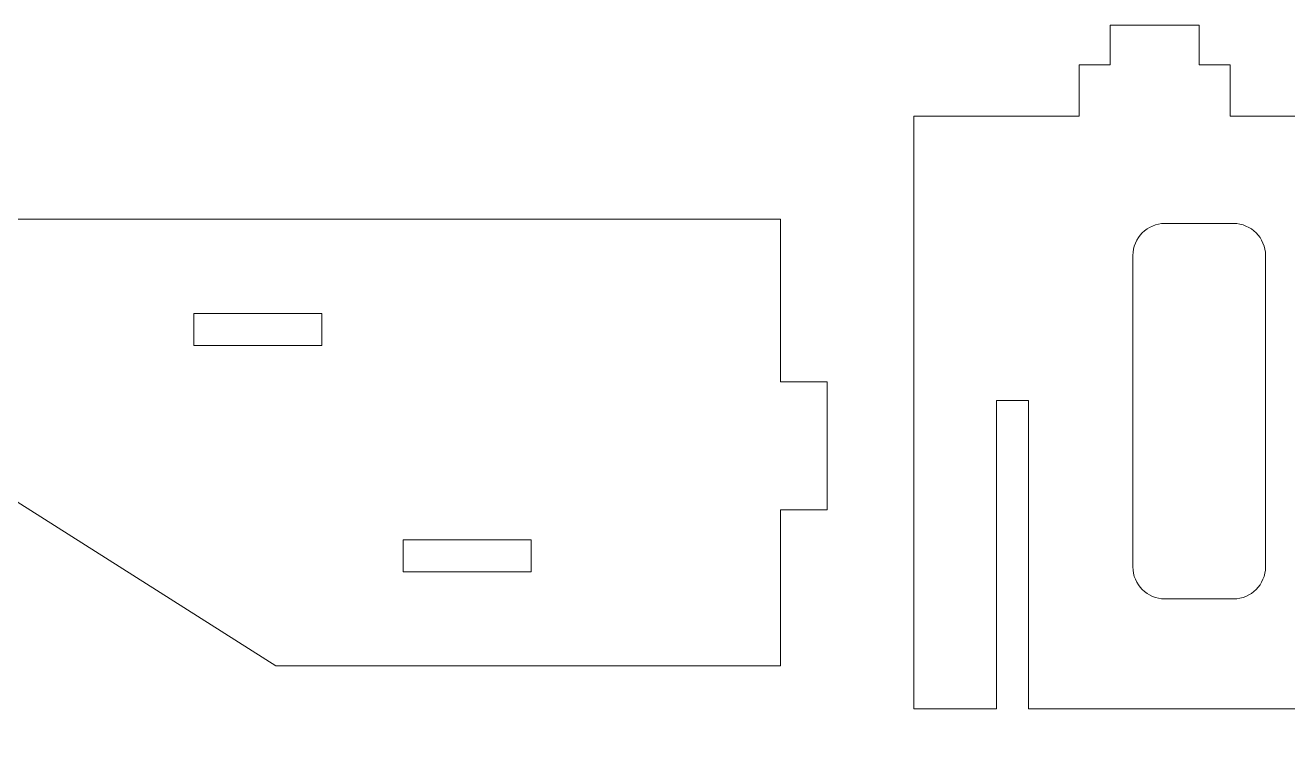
# Model space of a CAD drawing. Header units: millimetres. Extents: x -580 to 580, y -723 to 723.
# Drawn here: x 124.3 to 233.5, y -217.8 to -155.4 of the extents above; entities that cross this region are included whole.
import ezdxf

# ---------------------------------------------------------------- set-up
doc = ezdxf.new("R2010")
doc.units = ezdxf.units.MM
doc.header["$MEASUREMENT"] = 0
doc.layers.add('Camada 1', color=7, linetype='Continuous')

msp = doc.modelspace()

# ---------------------------------------------------------------- linework, layer by layer
at = {"layer": 'Camada 1', "color": 250, "lineweight": 9}
for points, knots in [([(277.954, -214.5025), (277.954, -214.5025), (211.0452, -214.5025), (211.0452, -214.5025), (211.0452, -214.5025), (211.0452, -214.5025), (211.0452, -187.8572), (211.0452, -187.8572), (211.0452, -187.8572), (211.0452, -187.8572), (208.2798, -187.8572), (208.2798, -187.8572), (208.2798, -187.8572), (208.2798, -187.8572), (208.2798, -214.5025), (208.2798, -214.5025), (208.2798, -214.5025), (208.2798, -214.5025), (201.1259, -214.5025), (201.1259, -214.5025), (201.1259, -214.5025), (201.1259, -214.5025), (201.1259, -163.2859), (201.1259, -163.2859), (201.1259, -163.2859), (201.1259, -163.2859), (215.4344, -163.2859), (215.4344, -163.2859), (215.4344, -163.2859), (215.4344, -163.2859), (215.4344, -158.8365), (215.4344, -158.8365), (215.4344, -158.8365), (215.4344, -158.8365), (218.1173, -158.8365), (218.1173, -158.8365), (218.1173, -158.8365), (218.1173, -158.8365), (218.1173, -155.4224), (218.1173, -155.4224), (218.1173, -155.4224), (218.1173, -155.4224), (225.8, -155.4224), (225.8, -155.4224), (225.8, -155.4224), (225.8, -155.4224), (225.8, -158.8365), (225.8, -158.8365), (225.8, -158.8365), (225.8, -158.8365), (228.4824, -158.8365), (228.4824, -158.8365), (228.4824, -158.8365), (228.4824, -158.8365), (228.4824, -163.2859), (228.4824, -163.2859), (228.4824, -163.2859), (228.4824, -163.2859), (311.6686, -163.2859), (311.6686, -163.2859), (311.6686, -163.2859), (311.6686, -163.2859), (311.6686, -158.8365), (311.6686, -158.8365), (311.6686, -158.8365), (311.6686, -158.8365), (314.3516, -158.8365), (314.3516, -158.8365), (314.3516, -158.8365), (314.3516, -158.8365), (314.3516, -155.4224), (314.3516, -155.4224), (314.3516, -155.4224), (314.3516, -155.4224), (322.0343, -155.4224), (322.0343, -155.4224), (322.0343, -155.4224), (322.0343, -155.4224), (322.0343, -158.8365), (322.0343, -158.8365), (322.0343, -158.8365), (322.0343, -158.8365), (324.7166, -158.8365), (324.7166, -158.8365), (324.7166, -158.8365), (324.7166, -158.8365), (324.7166, -163.2859), (324.7166, -163.2859), (324.7166, -163.2859), (324.7166, -163.2859), (409.009, -163.2859), (409.009, -163.2859), (409.009, -163.2859), (409.009, -163.2859), (409.009, -158.8365), (409.009, -158.8365), (409.009, -158.8365), (409.009, -158.8365), (411.6919, -158.8365), (411.6919, -158.8365), (411.6919, -158.8365), (411.6919, -158.8365), (411.6919, -155.4224), (411.6919, -155.4224), (411.6919, -155.4224), (411.6919, -155.4224), (419.3746, -155.4224), (419.3746, -155.4224), (419.3746, -155.4224), (419.3746, -155.4224), (419.3746, -158.8365), (419.3746, -158.8365), (419.3746, -158.8365), (419.3746, -158.8365), (422.057, -158.8365), (422.057, -158.8365), (422.057, -158.8365), (422.057, -158.8365), (422.057, -163.2859), (422.057, -163.2859), (422.057, -163.2859), (422.057, -163.2859), (435.7472, -163.2859), (435.7472, -163.2859), (435.7472, -163.2859), (435.7472, -163.2859), (435.7472, -214.5025), (435.7472, -214.5025), (435.7472, -214.5025), (435.7472, -214.5025), (427.8488, -214.5025), (427.8488, -214.5025), (427.8488, -214.5025), (427.8488, -214.5025), (427.8488, -187.8572), (427.8488, -187.8572), (427.8488, -187.8572), (427.8488, -187.8572), (425.0834, -187.8572), (425.0834, -187.8572), (425.0834, -187.8572), (425.0834, -187.8572), (425.0834, -214.5025), (425.0834, -214.5025), (425.0834, -214.5025), (425.0834, -214.5025), (383.0374, -214.5025), (383.0374, -214.5025), (383.0374, -214.5025), (383.0374, -214.5025), (383.0374, -217.7711), (383.0374, -217.7711), (383.0374, -217.7711), (383.0374, -217.7711), (360.9146, -217.7711), (360.9146, -217.7711), (360.9146, -217.7711), (360.9146, -217.7711), (360.9146, -214.5025), (360.9146, -214.5025), (360.9146, -214.5025), (360.9146, -214.5025), (300.0768, -214.5025), (300.0768, -214.5025), (300.0768, -214.5025), (300.0768, -214.5025), (300.0768, -217.7711), (300.0768, -217.7711), (300.0768, -217.7711), (300.0768, -217.7711), (277.954, -217.7711), (277.954, -217.7711), (277.954, -217.7711), (277.954, -217.7711), (277.954, -214.5025), (277.954, -214.5025), (277.954, -214.5025), (277.954, -214.5025), (277.954, -214.5025), (277.954, -214.5025)], [0, 0, 0, 0, 0.02173913, 0.02173913, 0.02173913, 0.02173913, 0.04347826, 0.04347826, 0.04347826, 0.04347826, 0.06521739, 0.06521739, 0.06521739, 0.06521739, 0.08695652, 0.08695652, 0.08695652, 0.08695652, 0.10869565, 0.10869565, 0.10869565, 0.10869565, 0.13043478, 0.13043478, 0.13043478, 0.13043478, 0.15217391, 0.15217391, 0.15217391, 0.15217391, 0.17391304, 0.17391304, 0.17391304, 0.17391304, 0.19565217, 0.19565217, 0.19565217, 0.19565217, 0.2173913, 0.2173913, 0.2173913, 0.2173913, 0.23913043, 0.23913043, 0.23913043, 0.23913043, 0.26086957, 0.26086957, 0.26086957, 0.26086957, 0.2826087, 0.2826087, 0.2826087, 0.2826087, 0.30434783, 0.30434783, 0.30434783, 0.30434783, 0.32608696, 0.32608696, 0.32608696, 0.32608696, 0.34782609, 0.34782609, 0.34782609, 0.34782609, 0.36956522, 0.36956522, 0.36956522, 0.36956522, 0.39130435, 0.39130435, 0.39130435, 0.39130435, 0.41304348, 0.41304348, 0.41304348, 0.41304348, 0.43478261, 0.43478261, 0.43478261, 0.43478261, 0.45652174, 0.45652174, 0.45652174, 0.45652174, 0.47826087, 0.47826087, 0.47826087, 0.47826087, 0.5, 0.5, 0.5, 0.5, 0.52173913, 0.52173913, 0.52173913, 0.52173913, 0.54347826, 0.54347826, 0.54347826, 0.54347826, 0.56521739, 0.56521739, 0.56521739, 0.56521739, 0.58695652, 0.58695652, 0.58695652, 0.58695652, 0.60869565, 0.60869565, 0.60869565, 0.60869565, 0.63043478, 0.63043478, 0.63043478, 0.63043478, 0.65217391, 0.65217391, 0.65217391, 0.65217391, 0.67391304, 0.67391304, 0.67391304, 0.67391304, 0.69565217, 0.69565217, 0.69565217, 0.69565217, 0.7173913, 0.7173913, 0.7173913, 0.7173913, 0.73913043, 0.73913043, 0.73913043, 0.73913043, 0.76086957, 0.76086957, 0.76086957, 0.76086957, 0.7826087, 0.7826087, 0.7826087, 0.7826087, 0.80434783, 0.80434783, 0.80434783, 0.80434783, 0.82608696, 0.82608696, 0.82608696, 0.82608696, 0.84782609, 0.84782609, 0.84782609, 0.84782609, 0.86956522, 0.86956522, 0.86956522, 0.86956522, 0.89130435, 0.89130435, 0.89130435, 0.89130435, 0.91304348, 0.91304348, 0.91304348, 0.91304348, 0.93478261, 0.93478261, 0.93478261, 0.93478261, 0.95652174, 0.95652174, 0.95652174, 0.95652174, 1, 1, 1, 1]), ([(92.5056, -172.191), (92.5056, -172.191), (189.617, -172.191), (189.617, -172.191), (189.617, -172.191), (189.617, -172.191), (189.617, -186.2324), (189.617, -186.2324), (189.617, -186.2324), (189.617, -186.2324), (193.6412, -186.2324), (193.6412, -186.2324), (193.6412, -186.2324), (193.6412, -186.2324), (193.6412, -197.2939), (193.6412, -197.2939), (193.6412, -197.2939), (193.6412, -197.2939), (189.617, -197.2939), (189.617, -197.2939), (189.617, -197.2939), (189.617, -197.2939), (189.617, -210.7866), (189.617, -210.7866), (189.617, -210.7866), (189.617, -210.7866), (145.987, -210.7866), (145.987, -210.7866), (145.987, -210.7866), (145.987, -210.7866), (119.2068, -193.8111), (119.2068, -193.8111), (119.2068, -193.8111), (119.2068, -193.8111), (116.7998, -197.5759), (116.7998, -197.5759), (116.7998, -197.5759), (116.7998, -197.5759), (107.4811, -191.616), (107.4811, -191.616), (107.4811, -191.616), (107.4811, -191.616), (109.8643, -187.8894), (109.8643, -187.8894), (109.8643, -187.8894), (109.8643, -187.8894), (90.2933, -175.4834), (90.2933, -175.4834), (90.2933, -175.4834), (90.2933, -175.4834), (90.2933, -174.4033), (90.2933, -174.4033), (90.2933, -174.4033), (90.2933, -174.4033), (90.3048, -174.178), (90.3048, -174.178), (90.3048, -174.178), (90.3048, -174.178), (90.3385, -173.9589), (90.3385, -173.9589), (90.3385, -173.9589), (90.3385, -173.9589), (90.3932, -173.7474), (90.3932, -173.7474), (90.3932, -173.7474), (90.3932, -173.7474), (90.4678, -173.5445), (90.4678, -173.5445), (90.4678, -173.5445), (90.4678, -173.5445), (90.5613, -173.3511), (90.5613, -173.3511), (90.5613, -173.3511), (90.5613, -173.3511), (90.6725, -173.1688), (90.6725, -173.1688), (90.6725, -173.1688), (90.6725, -173.1688), (90.9432, -172.8409), (90.9432, -172.8409), (90.9432, -172.8409), (90.9432, -172.8409), (91.2709, -172.5702), (91.2709, -172.5702), (91.2709, -172.5702), (91.2709, -172.5702), (91.4533, -172.4591), (91.4533, -172.4591), (91.4533, -172.4591), (91.4533, -172.4591), (91.6466, -172.3656), (91.6466, -172.3656), (91.6466, -172.3656), (91.6466, -172.3656), (91.8496, -172.2909), (91.8496, -172.2909), (91.8496, -172.2909), (91.8496, -172.2909), (92.0612, -172.2362), (92.0612, -172.2362), (92.0612, -172.2362), (92.0612, -172.2362), (92.2803, -172.2025), (92.2803, -172.2025), (92.2803, -172.2025), (92.2803, -172.2025), (92.5056, -172.191), (92.5056, -172.191), (92.5056, -172.191), (92.5056, -172.191), (92.5056, -172.191), (92.5056, -172.191)], [0, 0, 0, 0, 0.03448276, 0.03448276, 0.03448276, 0.03448276, 0.06896552, 0.06896552, 0.06896552, 0.06896552, 0.10344828, 0.10344828, 0.10344828, 0.10344828, 0.13793103, 0.13793103, 0.13793103, 0.13793103, 0.17241379, 0.17241379, 0.17241379, 0.17241379, 0.20689655, 0.20689655, 0.20689655, 0.20689655, 0.24137931, 0.24137931, 0.24137931, 0.24137931, 0.27586207, 0.27586207, 0.27586207, 0.27586207, 0.31034483, 0.31034483, 0.31034483, 0.31034483, 0.34482759, 0.34482759, 0.34482759, 0.34482759, 0.37931034, 0.37931034, 0.37931034, 0.37931034, 0.4137931, 0.4137931, 0.4137931, 0.4137931, 0.44827586, 0.44827586, 0.44827586, 0.44827586, 0.48275862, 0.48275862, 0.48275862, 0.48275862, 0.51724138, 0.51724138, 0.51724138, 0.51724138, 0.55172414, 0.55172414, 0.55172414, 0.55172414, 0.5862069, 0.5862069, 0.5862069, 0.5862069, 0.62068966, 0.62068966, 0.62068966, 0.62068966, 0.65517241, 0.65517241, 0.65517241, 0.65517241, 0.68965517, 0.68965517, 0.68965517, 0.68965517, 0.72413793, 0.72413793, 0.72413793, 0.72413793, 0.75862069, 0.75862069, 0.75862069, 0.75862069, 0.79310345, 0.79310345, 0.79310345, 0.79310345, 0.82758621, 0.82758621, 0.82758621, 0.82758621, 0.86206897, 0.86206897, 0.86206897, 0.86206897, 0.89655172, 0.89655172, 0.89655172, 0.89655172, 0.93103448, 0.93103448, 0.93103448, 0.93103448, 1, 1, 1, 1])]:
    msp.add_open_spline(points, degree=3, knots=knots, dxfattribs=at)
at = {"layer": 'Camada 1', "color": 240, "lineweight": 9}
for points, knots in [([(220.0685, -175.3191), (220.0685, -175.3191), (220.0685, -202.226), (220.0685, -202.226), (220.0685, -202.226), (220.0685, -202.226), (220.0829, -202.5077), (220.0829, -202.5077), (220.0829, -202.5077), (220.0829, -202.5077), (220.1251, -202.7814), (220.1251, -202.7814), (220.1251, -202.7814), (220.1251, -202.7814), (220.1934, -203.0459), (220.1934, -203.0459), (220.1934, -203.0459), (220.1934, -203.0459), (220.2868, -203.2997), (220.2868, -203.2997), (220.2868, -203.2997), (220.2868, -203.2997), (220.4036, -203.5413), (220.4036, -203.5413), (220.4036, -203.5413), (220.4036, -203.5413), (220.5425, -203.7693), (220.5425, -203.7693), (220.5425, -203.7693), (220.5425, -203.7693), (220.7021, -203.9823), (220.7021, -203.9823), (220.7021, -203.9823), (220.7021, -203.9823), (220.8809, -204.1789), (220.8809, -204.1789), (220.8809, -204.1789), (220.8809, -204.1789), (221.0775, -204.3578), (221.0775, -204.3578), (221.0775, -204.3578), (221.0775, -204.3578), (221.2906, -204.5173), (221.2906, -204.5173), (221.2906, -204.5173), (221.2906, -204.5173), (221.5186, -204.6562), (221.5186, -204.6562), (221.5186, -204.6562), (221.5186, -204.6562), (221.7602, -204.773), (221.7602, -204.773), (221.7602, -204.773), (221.7602, -204.773), (222.014, -204.8664), (222.014, -204.8664), (222.014, -204.8664), (222.014, -204.8664), (222.2784, -204.9348), (222.2784, -204.9348), (222.2784, -204.9348), (222.2784, -204.9348), (222.5522, -204.9769), (222.5522, -204.9769), (222.5522, -204.9769), (222.5522, -204.9769), (222.8339, -204.9913), (222.8339, -204.9913), (222.8339, -204.9913), (222.8339, -204.9913), (228.7661, -204.9913), (228.7661, -204.9913), (228.7661, -204.9913), (228.7661, -204.9913), (229.0478, -204.9769), (229.0478, -204.9769), (229.0478, -204.9769), (229.0478, -204.9769), (229.3217, -204.9348), (229.3217, -204.9348), (229.3217, -204.9348), (229.3217, -204.9348), (229.5861, -204.8664), (229.5861, -204.8664), (229.5861, -204.8664), (229.5861, -204.8664), (229.8399, -204.773), (229.8399, -204.773), (229.8399, -204.773), (229.8399, -204.773), (230.0815, -204.6562), (230.0815, -204.6562), (230.0815, -204.6562), (230.0815, -204.6562), (230.3096, -204.5173), (230.3096, -204.5173), (230.3096, -204.5173), (230.3096, -204.5173), (230.5226, -204.3578), (230.5226, -204.3578), (230.5226, -204.3578), (230.5226, -204.3578), (230.7192, -204.1789), (230.7192, -204.1789), (230.7192, -204.1789), (230.7192, -204.1789), (230.898, -203.9823), (230.898, -203.9823), (230.898, -203.9823), (230.898, -203.9823), (231.0576, -203.7693), (231.0576, -203.7693), (231.0576, -203.7693), (231.0576, -203.7693), (231.1965, -203.5413), (231.1965, -203.5413), (231.1965, -203.5413), (231.1965, -203.5413), (231.3133, -203.2997), (231.3133, -203.2997), (231.3133, -203.2997), (231.3133, -203.2997), (231.4067, -203.0459), (231.4067, -203.0459), (231.4067, -203.0459), (231.4067, -203.0459), (231.4751, -202.7814), (231.4751, -202.7814), (231.4751, -202.7814), (231.4751, -202.7814), (231.5172, -202.5077), (231.5172, -202.5077), (231.5172, -202.5077), (231.5172, -202.5077), (231.5315, -202.226), (231.5315, -202.226), (231.5315, -202.226), (231.5315, -202.226), (231.5315, -175.3191), (231.5315, -175.3191), (231.5315, -175.3191), (231.5315, -175.3191), (231.5172, -175.0374), (231.5172, -175.0374), (231.5172, -175.0374), (231.5172, -175.0374), (231.4751, -174.7635), (231.4751, -174.7635), (231.4751, -174.7635), (231.4751, -174.7635), (231.4067, -174.4991), (231.4067, -174.4991), (231.4067, -174.4991), (231.4067, -174.4991), (231.3133, -174.2453), (231.3133, -174.2453), (231.3133, -174.2453), (231.3133, -174.2453), (231.1965, -174.0037), (231.1965, -174.0037), (231.1965, -174.0037), (231.1965, -174.0037), (231.0576, -173.7757), (231.0576, -173.7757), (231.0576, -173.7757), (231.0576, -173.7757), (230.898, -173.5626), (230.898, -173.5626), (230.898, -173.5626), (230.898, -173.5626), (230.7192, -173.366), (230.7192, -173.366), (230.7192, -173.366), (230.7192, -173.366), (230.5226, -173.1872), (230.5226, -173.1872), (230.5226, -173.1872), (230.5226, -173.1872), (230.3096, -173.0276), (230.3096, -173.0276), (230.3096, -173.0276), (230.3096, -173.0276), (230.0815, -172.8887), (230.0815, -172.8887), (230.0815, -172.8887), (230.0815, -172.8887), (229.8399, -172.7719), (229.8399, -172.7719), (229.8399, -172.7719), (229.8399, -172.7719), (229.5861, -172.6785), (229.5861, -172.6785), (229.5861, -172.6785), (229.5861, -172.6785), (229.3217, -172.6101), (229.3217, -172.6101), (229.3217, -172.6101), (229.3217, -172.6101), (229.0478, -172.568), (229.0478, -172.568), (229.0478, -172.568), (229.0478, -172.568), (228.7661, -172.5537), (228.7661, -172.5537), (228.7661, -172.5537), (228.7661, -172.5537), (222.8339, -172.5537), (222.8339, -172.5537), (222.8339, -172.5537), (222.8339, -172.5537), (222.5522, -172.568), (222.5522, -172.568), (222.5522, -172.568), (222.5522, -172.568), (222.2784, -172.6101), (222.2784, -172.6101), (222.2784, -172.6101), (222.2784, -172.6101), (222.014, -172.6785), (222.014, -172.6785), (222.014, -172.6785), (222.014, -172.6785), (221.7602, -172.7719), (221.7602, -172.7719), (221.7602, -172.7719), (221.7602, -172.7719), (221.5186, -172.8887), (221.5186, -172.8887), (221.5186, -172.8887), (221.5186, -172.8887), (221.2906, -173.0276), (221.2906, -173.0276), (221.2906, -173.0276), (221.2906, -173.0276), (221.0775, -173.1872), (221.0775, -173.1872), (221.0775, -173.1872), (221.0775, -173.1872), (220.8809, -173.366), (220.8809, -173.366), (220.8809, -173.366), (220.8809, -173.366), (220.7021, -173.5626), (220.7021, -173.5626), (220.7021, -173.5626), (220.7021, -173.5626), (220.5425, -173.7757), (220.5425, -173.7757), (220.5425, -173.7757), (220.5425, -173.7757), (220.4036, -174.0037), (220.4036, -174.0037), (220.4036, -174.0037), (220.4036, -174.0037), (220.2868, -174.2453), (220.2868, -174.2453), (220.2868, -174.2453), (220.2868, -174.2453), (220.1934, -174.4991), (220.1934, -174.4991), (220.1934, -174.4991), (220.1934, -174.4991), (220.1251, -174.7635), (220.1251, -174.7635), (220.1251, -174.7635), (220.1251, -174.7635), (220.0829, -175.0374), (220.0829, -175.0374), (220.0829, -175.0374), (220.0829, -175.0374), (220.0685, -175.3191), (220.0685, -175.3191), (220.0685, -175.3191), (220.0685, -175.3191), (220.0685, -175.3191), (220.0685, -175.3191)], [0, 0, 0, 0, 0.01428571, 0.01428571, 0.01428571, 0.01428571, 0.02857143, 0.02857143, 0.02857143, 0.02857143, 0.04285714, 0.04285714, 0.04285714, 0.04285714, 0.05714286, 0.05714286, 0.05714286, 0.05714286, 0.07142857, 0.07142857, 0.07142857, 0.07142857, 0.08571429, 0.08571429, 0.08571429, 0.08571429, 0.1, 0.1, 0.1, 0.1, 0.11428571, 0.11428571, 0.11428571, 0.11428571, 0.12857143, 0.12857143, 0.12857143, 0.12857143, 0.14285714, 0.14285714, 0.14285714, 0.14285714, 0.15714286, 0.15714286, 0.15714286, 0.15714286, 0.17142857, 0.17142857, 0.17142857, 0.17142857, 0.18571429, 0.18571429, 0.18571429, 0.18571429, 0.2, 0.2, 0.2, 0.2, 0.21428571, 0.21428571, 0.21428571, 0.21428571, 0.22857143, 0.22857143, 0.22857143, 0.22857143, 0.24285714, 0.24285714, 0.24285714, 0.24285714, 0.25714286, 0.25714286, 0.25714286, 0.25714286, 0.27142857, 0.27142857, 0.27142857, 0.27142857, 0.28571429, 0.28571429, 0.28571429, 0.28571429, 0.3, 0.3, 0.3, 0.3, 0.31428571, 0.31428571, 0.31428571, 0.31428571, 0.32857143, 0.32857143, 0.32857143, 0.32857143, 0.34285714, 0.34285714, 0.34285714, 0.34285714, 0.35714286, 0.35714286, 0.35714286, 0.35714286, 0.37142857, 0.37142857, 0.37142857, 0.37142857, 0.38571429, 0.38571429, 0.38571429, 0.38571429, 0.4, 0.4, 0.4, 0.4, 0.41428571, 0.41428571, 0.41428571, 0.41428571, 0.42857143, 0.42857143, 0.42857143, 0.42857143, 0.44285714, 0.44285714, 0.44285714, 0.44285714, 0.45714286, 0.45714286, 0.45714286, 0.45714286, 0.47142857, 0.47142857, 0.47142857, 0.47142857, 0.48571429, 0.48571429, 0.48571429, 0.48571429, 0.5, 0.5, 0.5, 0.5, 0.51428571, 0.51428571, 0.51428571, 0.51428571, 0.52857143, 0.52857143, 0.52857143, 0.52857143, 0.54285714, 0.54285714, 0.54285714, 0.54285714, 0.55714286, 0.55714286, 0.55714286, 0.55714286, 0.57142857, 0.57142857, 0.57142857, 0.57142857, 0.58571429, 0.58571429, 0.58571429, 0.58571429, 0.6, 0.6, 0.6, 0.6, 0.61428571, 0.61428571, 0.61428571, 0.61428571, 0.62857143, 0.62857143, 0.62857143, 0.62857143, 0.64285714, 0.64285714, 0.64285714, 0.64285714, 0.65714286, 0.65714286, 0.65714286, 0.65714286, 0.67142857, 0.67142857, 0.67142857, 0.67142857, 0.68571429, 0.68571429, 0.68571429, 0.68571429, 0.7, 0.7, 0.7, 0.7, 0.71428571, 0.71428571, 0.71428571, 0.71428571, 0.72857143, 0.72857143, 0.72857143, 0.72857143, 0.74285714, 0.74285714, 0.74285714, 0.74285714, 0.75714286, 0.75714286, 0.75714286, 0.75714286, 0.77142857, 0.77142857, 0.77142857, 0.77142857, 0.78571429, 0.78571429, 0.78571429, 0.78571429, 0.8, 0.8, 0.8, 0.8, 0.81428571, 0.81428571, 0.81428571, 0.81428571, 0.82857143, 0.82857143, 0.82857143, 0.82857143, 0.84285714, 0.84285714, 0.84285714, 0.84285714, 0.85714286, 0.85714286, 0.85714286, 0.85714286, 0.87142857, 0.87142857, 0.87142857, 0.87142857, 0.88571429, 0.88571429, 0.88571429, 0.88571429, 0.9, 0.9, 0.9, 0.9, 0.91428571, 0.91428571, 0.91428571, 0.91428571, 0.92857143, 0.92857143, 0.92857143, 0.92857143, 0.94285714, 0.94285714, 0.94285714, 0.94285714, 0.95714286, 0.95714286, 0.95714286, 0.95714286, 0.97142857, 0.97142857, 0.97142857, 0.97142857, 1, 1, 1, 1]), ([(138.906, -183.0854), (138.906, -183.0854), (149.9674, -183.0854), (149.9674, -183.0854), (149.9674, -183.0854), (149.9674, -183.0854), (149.9674, -180.32), (149.9674, -180.32), (149.9674, -180.32), (149.9674, -180.32), (138.906, -180.32), (138.906, -180.32), (138.906, -180.32), (138.906, -180.32), (138.906, -183.0854), (138.906, -183.0854), (138.906, -183.0854), (138.906, -183.0854), (138.906, -183.0854), (138.906, -183.0854)], [0, 0, 0, 0, 0.16666667, 0.16666667, 0.16666667, 0.16666667, 0.33333333, 0.33333333, 0.33333333, 0.33333333, 0.5, 0.5, 0.5, 0.5, 0.66666667, 0.66666667, 0.66666667, 0.66666667, 1, 1, 1, 1]), ([(157.0147, -202.6575), (157.0147, -202.6575), (168.0761, -202.6575), (168.0761, -202.6575), (168.0761, -202.6575), (168.0761, -202.6575), (168.0761, -199.8922), (168.0761, -199.8922), (168.0761, -199.8922), (168.0761, -199.8922), (157.0147, -199.8922), (157.0147, -199.8922), (157.0147, -199.8922), (157.0147, -199.8922), (157.0147, -202.6575), (157.0147, -202.6575), (157.0147, -202.6575), (157.0147, -202.6575), (157.0147, -202.6575), (157.0147, -202.6575)], [0, 0, 0, 0, 0.16666667, 0.16666667, 0.16666667, 0.16666667, 0.33333333, 0.33333333, 0.33333333, 0.33333333, 0.5, 0.5, 0.5, 0.5, 0.66666667, 0.66666667, 0.66666667, 0.66666667, 1, 1, 1, 1])]:
    msp.add_open_spline(points, degree=3, knots=knots, dxfattribs=at)

doc.saveas('drawing.dxf')
